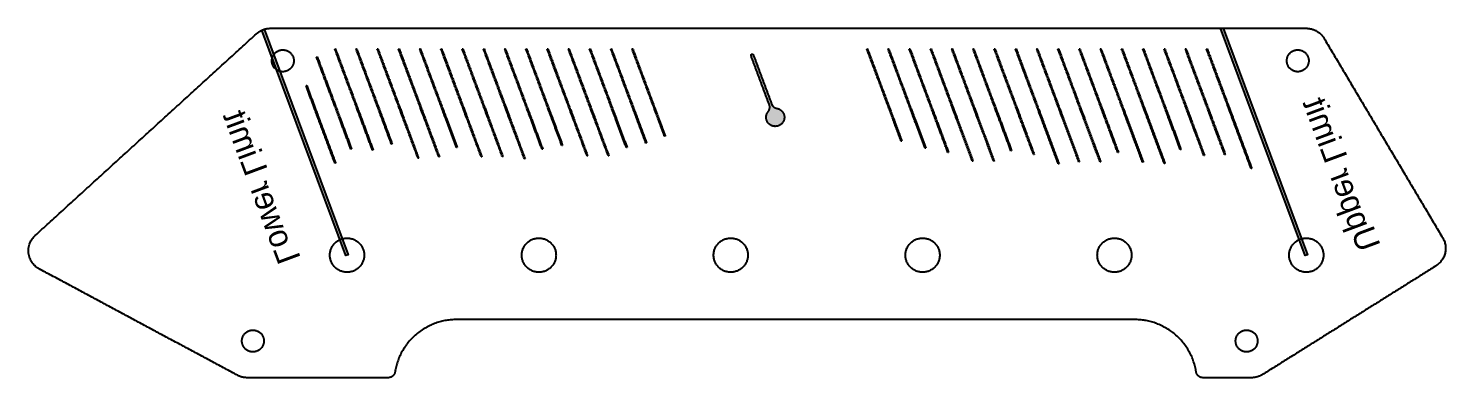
# Model space of a CAD drawing. Header units: inches. Extents: x -29 to -12.5, y 19.4 to 21.4.
# Drawn here: x -20.61 to -12.46, y 19.42 to 21.43 of the extents above; entities that cross this region are included whole.
import ezdxf

# ---------------------------------------------------------------- set-up
doc = ezdxf.new("R2010")
doc.units = ezdxf.units.IN
doc.header["$MEASUREMENT"] = 0
for name, color, linetype, true_color in [('cut clear acryl', 1, 'Continuous', 0xfb0007), ('cut white', 1, 'Continuous', 0xfb0007), ('etch clear acryl', 18, 'Continuous', 0x000000)]:
    doc.layers.add(name, color=color, linetype=linetype, true_color=true_color)

msp = doc.modelspace()

# ---------------------------------------------------------------- hatches: boundary and pattern name
at = {"layer": 'etch clear acryl', "extrusion": (0, 0, -1)}
for points in [[(19.2519, 21.4289), (18.7691, 20.1313), (18.782, 20.1265), (19.2648, 21.4239)], [(13.7422, 21.4346), (13.2573, 20.1313), (13.2702, 20.1265), (13.757, 21.4346)], [(16.441, 21.2811), (16.336, 20.999), (16.3356, 20.9978), (16.3351, 20.9967), (16.3346, 20.9955), (16.334, 20.9944), (16.3334, 20.9933), (16.3328, 20.9922), (16.3321, 20.9911), (16.3314, 20.9901), (16.3306, 20.989), (16.3298, 20.988), (16.329, 20.987), (16.3281, 20.986), (16.3272, 20.9851), (16.3263, 20.9842), (16.3253, 20.9833), (16.3243, 20.9824), (16.3233, 20.9816), (16.3223, 20.9808), (16.3212, 20.9801), (16.3201, 20.9794), (16.319, 20.9787), (16.3178, 20.978), (16.3167, 20.9774), (16.3155, 20.9769), (16.3144, 20.9764), (16.3132, 20.9759), (16.312, 20.9755), (16.3108, 20.9751), (16.3096, 20.9747), (16.3084, 20.9744), (16.3071, 20.9741), (16.3059, 20.9739), (16.3042, 20.9736), (16.3033, 20.9734), (16.3024, 20.9732), (16.3015, 20.9729), (16.3006, 20.9727), (16.2997, 20.9724), (16.2988, 20.9721), (16.2979, 20.9718), (16.2971, 20.9715), (16.2962, 20.9712), (16.2953, 20.9709), (16.2945, 20.9705), (16.2936, 20.9701), (16.2928, 20.9697), (16.2919, 20.9693), (16.2911, 20.9689), (16.2902, 20.9685), (16.2894, 20.968), (16.2886, 20.9676), (16.2878, 20.9671), (16.287, 20.9666), (16.2862, 20.9661), (16.2854, 20.9656), (16.2847, 20.965), (16.2839, 20.9645), (16.2832, 20.9639), (16.2824, 20.9633), (16.2817, 20.9627), (16.281, 20.9621), (16.2803, 20.9615), (16.2796, 20.9609), (16.2789, 20.9603), (16.2783, 20.9596), (16.2776, 20.959), (16.277, 20.9583), (16.2764, 20.9577), (16.2757, 20.957), (16.2746, 20.9556), (16.2734, 20.9542), (16.2724, 20.9527), (16.2714, 20.9512), (16.2704, 20.9497), (16.2695, 20.9482), (16.2687, 20.9467), (16.2679, 20.9452), (16.2672, 20.9436), (16.2665, 20.9421), (16.2659, 20.9405), (16.2654, 20.9389), (16.2649, 20.9374), (16.2646, 20.9363), (16.2643, 20.9352), (16.264, 20.9341), (16.2638, 20.933), (16.2636, 20.9319), (16.2634, 20.9307), (16.2632, 20.9295), (16.263, 20.9284), (16.2629, 20.9272), (16.2628, 20.926), (16.2628, 20.9248), (16.2627, 20.9236), (16.2627, 20.9224), (16.2627, 20.9211), (16.2628, 20.9199), (16.2629, 20.9187), (16.263, 20.9174), (16.2631, 20.9162), (16.2633, 20.9149), (16.2635, 20.9137), (16.2637, 20.9125), (16.2639, 20.9112), (16.2642, 20.91), (16.2645, 20.9087), (16.2649, 20.9075), (16.2653, 20.9063), (16.2657, 20.9051), (16.2661, 20.9039), (16.2666, 20.9027), (16.2671, 20.9015), (16.2676, 20.9003), (16.2682, 20.8992), (16.2688, 20.898), (16.2694, 20.8969), (16.27, 20.8958), (16.2707, 20.8947), (16.2714, 20.8936), (16.2721, 20.8925), (16.2729, 20.8915), (16.2737, 20.8905), (16.2744, 20.8895), (16.2753, 20.8885), (16.2761, 20.8875), (16.277, 20.8866), (16.2778, 20.8857), (16.2787, 20.8848), (16.2796, 20.884), (16.2806, 20.8831), (16.2815, 20.8823), (16.2825, 20.8816), (16.2834, 20.8808), (16.2844, 20.8801), (16.2854, 20.8794), (16.2864, 20.8787), (16.2874, 20.8781), (16.2884, 20.8775), (16.2895, 20.8769), (16.2905, 20.8763), (16.2915, 20.8758), (16.2926, 20.8753), (16.2936, 20.8748), (16.2946, 20.8743), (16.2957, 20.8739), (16.2967, 20.8735), (16.2978, 20.8731), (16.2989, 20.8728), (16.2999, 20.8724), (16.301, 20.8721), (16.3022, 20.8718), (16.3033, 20.8715), (16.3044, 20.8713), (16.3056, 20.8711), (16.3068, 20.8709), (16.308, 20.8707), (16.3092, 20.8705), (16.3104, 20.8704), (16.3116, 20.8703), (16.3128, 20.8703), (16.314, 20.8702), (16.3153, 20.8702), (16.3165, 20.8702), (16.3178, 20.8703), (16.319, 20.8704), (16.3203, 20.8705), (16.3215, 20.8706), (16.3228, 20.8708), (16.324, 20.871), (16.3253, 20.8713), (16.3265, 20.8715), (16.3278, 20.8718), (16.329, 20.8721), (16.3303, 20.8725), (16.3315, 20.8729), (16.3327, 20.8733), (16.3339, 20.8738), (16.3351, 20.8743), (16.3363, 20.8748), (16.3375, 20.8753), (16.3386, 20.8759), (16.3397, 20.8765), (16.3409, 20.8771), (16.342, 20.8778), (16.3431, 20.8784), (16.3441, 20.8791), (16.3452, 20.8799), (16.3462, 20.8806), (16.3472, 20.8814), (16.3482, 20.8822), (16.3492, 20.883), (16.3501, 20.8838), (16.351, 20.8847), (16.3519, 20.8855), (16.3528, 20.8864), (16.3536, 20.8873), (16.3544, 20.8882), (16.3552, 20.8892), (16.356, 20.8901), (16.3567, 20.8911), (16.3574, 20.892), (16.3581, 20.893), (16.3588, 20.894), (16.3594, 20.895), (16.36, 20.896), (16.3606, 20.897), (16.3611, 20.898), (16.3616, 20.899), (16.3621, 20.9), (16.3626, 20.901), (16.3632, 20.9025), (16.3638, 20.9041), (16.3644, 20.9056), (16.3649, 20.9073), (16.3654, 20.9089), (16.3658, 20.9106), (16.3662, 20.9123), (16.3665, 20.914), (16.3668, 20.9157), (16.367, 20.9175), (16.3671, 20.9193), (16.3672, 20.9211), (16.3672, 20.9229), (16.3672, 20.9239), (16.3671, 20.9248), (16.3671, 20.9257), (16.367, 20.9266), (16.3669, 20.9275), (16.3668, 20.9285), (16.3667, 20.9294), (16.3666, 20.9303), (16.3664, 20.9312), (16.3663, 20.9321), (16.3661, 20.933), (16.3659, 20.934), (16.3657, 20.9349), (16.3655, 20.9358), (16.3652, 20.9367), (16.3649, 20.9376), (16.3647, 20.9385), (16.3644, 20.9394), (16.3641, 20.9403), (16.3637, 20.9411), (16.3634, 20.942), (16.363, 20.9429), (16.3627, 20.9437), (16.3623, 20.9446), (16.3619, 20.9454), (16.3614, 20.9463), (16.361, 20.9471), (16.3606, 20.9479), (16.3601, 20.9487), (16.3596, 20.9495), (16.3591, 20.9503), (16.3586, 20.9511), (16.3581, 20.9518), (16.3576, 20.9526), (16.3571, 20.9533), (16.3565, 20.9541), (16.3554, 20.9555), (16.3546, 20.9565), (16.3539, 20.9575), (16.3532, 20.9585), (16.3525, 20.9595), (16.3519, 20.9606), (16.3512, 20.9617), (16.3506, 20.9629), (16.3501, 20.964), (16.3496, 20.9652), (16.3491, 20.9664), (16.3487, 20.9676), (16.3482, 20.9689), (16.3479, 20.9701), (16.3476, 20.9714), (16.3473, 20.9727), (16.3471, 20.974), (16.3469, 20.9753), (16.3467, 20.9766), (16.3466, 20.9779), (16.3465, 20.9792), (16.3465, 20.9805), (16.3465, 20.9818), (16.3466, 20.9831), (16.3467, 20.9844), (16.3469, 20.9856), (16.3471, 20.9869), (16.3473, 20.9881), (16.3476, 20.9894), (16.3479, 20.9906), (16.3482, 20.9918), (16.3486, 20.993), (16.349, 20.9941), (16.454, 21.2763), (16.454, 21.2764), (16.4541, 21.2766), (16.4541, 21.2767), (16.4542, 21.2769), (16.4542, 21.277), (16.4542, 21.2772), (16.4543, 21.2774), (16.4543, 21.2775), (16.4543, 21.2777), (16.4544, 21.2778), (16.4544, 21.278), (16.4544, 21.2782), (16.4544, 21.2783), (16.4544, 21.2785), (16.4544, 21.2787), (16.4544, 21.2788), (16.4544, 21.279), (16.4544, 21.2792), (16.4544, 21.2794), (16.4544, 21.2795), (16.4543, 21.2797), (16.4543, 21.2799), (16.4543, 21.2801), (16.4542, 21.2802), (16.4542, 21.2804), (16.4542, 21.2806), (16.4541, 21.2807), (16.454, 21.2809), (16.454, 21.2811), (16.4539, 21.2812), (16.4539, 21.2814), (16.4538, 21.2816), (16.4537, 21.2817), (16.4536, 21.2819), (16.4535, 21.2821), (16.4535, 21.2822), (16.4534, 21.2824), (16.4533, 21.2825), (16.4532, 21.2827), (16.4531, 21.2828), (16.453, 21.2829), (16.4528, 21.2831), (16.4527, 21.2832), (16.4526, 21.2833), (16.4525, 21.2835), (16.4524, 21.2836), (16.4523, 21.2837), (16.4521, 21.2838), (16.452, 21.2839), (16.4519, 21.2841), (16.4517, 21.2842), (16.4516, 21.2843), (16.4515, 21.2844), (16.4513, 21.2845), (16.4512, 21.2845), (16.4511, 21.2846), (16.4509, 21.2847), (16.4508, 21.2848), (16.4506, 21.2849), (16.4505, 21.2849), (16.4503, 21.285), (16.4502, 21.2851), (16.4501, 21.2851), (16.4499, 21.2852), (16.4498, 21.2852), (16.4496, 21.2853), (16.4495, 21.2853), (16.4493, 21.2854), (16.4492, 21.2854), (16.449, 21.2854), (16.4489, 21.2855), (16.4487, 21.2855), (16.4485, 21.2855), (16.4484, 21.2856), (16.4482, 21.2856), (16.448, 21.2856), (16.4479, 21.2856), (16.4477, 21.2856), (16.4475, 21.2856), (16.4474, 21.2856), (16.4472, 21.2856), (16.447, 21.2856), (16.4468, 21.2856), (16.4467, 21.2856), (16.4465, 21.2855), (16.4463, 21.2855), (16.4462, 21.2855), (16.446, 21.2854), (16.4458, 21.2854), (16.4456, 21.2853), (16.4455, 21.2853), (16.4453, 21.2852), (16.4451, 21.2852), (16.445, 21.2851), (16.4448, 21.2851), (16.4446, 21.285), (16.4445, 21.2849), (16.4443, 21.2848), (16.4442, 21.2847), (16.444, 21.2846), (16.4438, 21.2846), (16.4437, 21.2845), (16.4436, 21.2844), (16.4434, 21.2843), (16.4433, 21.2842), (16.4431, 21.284), (16.443, 21.2839), (16.4429, 21.2838), (16.4427, 21.2837), (16.4426, 21.2836), (16.4425, 21.2834), (16.4424, 21.2833), (16.4423, 21.2832), (16.4422, 21.2831), (16.442, 21.2829), (16.4419, 21.2828), (16.4418, 21.2827), (16.4418, 21.2825), (16.4417, 21.2824), (16.4416, 21.2822), (16.4415, 21.2821), (16.4414, 21.282), (16.4413, 21.2818), (16.4413, 21.2817), (16.4412, 21.2815), (16.4411, 21.2814), (16.4411, 21.2813)], [(16.441, 21.2811), (16.3361, 20.999), (16.3356, 20.9978), (16.3351, 20.9967), (16.3346, 20.9955), (16.334, 20.9944), (16.3334, 20.9933), (16.3328, 20.9922), (16.3321, 20.9911), (16.3314, 20.9901), (16.3306, 20.989), (16.3298, 20.988), (16.329, 20.987), (16.3281, 20.986), (16.3272, 20.9851), (16.3263, 20.9842), (16.3253, 20.9833), (16.3243, 20.9824), (16.3233, 20.9816), (16.3223, 20.9808), (16.3212, 20.9801), (16.3201, 20.9793), (16.319, 20.9787), (16.3178, 20.978), (16.3167, 20.9774), (16.3155, 20.9769), (16.3144, 20.9764), (16.3132, 20.9759), (16.312, 20.9755), (16.3108, 20.9751), (16.3096, 20.9747), (16.3084, 20.9744), (16.3072, 20.9741), (16.3059, 20.9739), (16.3042, 20.9736), (16.3033, 20.9734), (16.3024, 20.9731), (16.3015, 20.9729), (16.3006, 20.9727), (16.2997, 20.9724), (16.2988, 20.9721), (16.2979, 20.9718), (16.2971, 20.9715), (16.2962, 20.9712), (16.2953, 20.9709), (16.2945, 20.9705), (16.2936, 20.9701), (16.2928, 20.9697), (16.2919, 20.9693), (16.2911, 20.9689), (16.2902, 20.9685), (16.2894, 20.968), (16.2886, 20.9676), (16.2878, 20.9671), (16.287, 20.9666), (16.2862, 20.9661), (16.2854, 20.9655), (16.2847, 20.965), (16.2839, 20.9645), (16.2832, 20.9639), (16.2824, 20.9633), (16.2817, 20.9627), (16.281, 20.9621), (16.2803, 20.9615), (16.2796, 20.9609), (16.2789, 20.9603), (16.2783, 20.9596), (16.2776, 20.959), (16.277, 20.9583), (16.2764, 20.9576), (16.2757, 20.957), (16.2746, 20.9556), (16.2734, 20.9542), (16.2724, 20.9527), (16.2714, 20.9512), (16.2704, 20.9497), (16.2695, 20.9482), (16.2687, 20.9467), (16.2679, 20.9452), (16.2672, 20.9436), (16.2665, 20.9421), (16.2659, 20.9405), (16.2654, 20.9389), (16.2649, 20.9374), (16.2646, 20.9363), (16.2643, 20.9352), (16.264, 20.9341), (16.2638, 20.933), (16.2636, 20.9318), (16.2634, 20.9307), (16.2632, 20.9295), (16.2631, 20.9284), (16.2629, 20.9272), (16.2628, 20.926), (16.2628, 20.9248), (16.2627, 20.9236), (16.2627, 20.9224), (16.2627, 20.9211), (16.2628, 20.9199), (16.2629, 20.9187), (16.263, 20.9174), (16.2631, 20.9162), (16.2633, 20.9149), (16.2635, 20.9137), (16.2637, 20.9125), (16.2639, 20.9112), (16.2642, 20.91), (16.2645, 20.9087), (16.2649, 20.9075), (16.2653, 20.9063), (16.2657, 20.9051), (16.2661, 20.9039), (16.2666, 20.9027), (16.2671, 20.9015), (16.2676, 20.9003), (16.2682, 20.8991), (16.2688, 20.898), (16.2694, 20.8969), (16.2701, 20.8958), (16.2707, 20.8947), (16.2714, 20.8936), (16.2721, 20.8925), (16.2729, 20.8915), (16.2737, 20.8905), (16.2745, 20.8895), (16.2753, 20.8885), (16.2761, 20.8875), (16.277, 20.8866), (16.2778, 20.8857), (16.2787, 20.8848), (16.2796, 20.884), (16.2806, 20.8831), (16.2815, 20.8823), (16.2825, 20.8815), (16.2834, 20.8808), (16.2844, 20.8801), (16.2854, 20.8794), (16.2864, 20.8787), (16.2874, 20.8781), (16.2884, 20.8774), (16.2895, 20.8769), (16.2905, 20.8763), (16.2915, 20.8758), (16.2926, 20.8753), (16.2936, 20.8748), (16.2946, 20.8743), (16.2957, 20.8739), (16.2967, 20.8735), (16.2978, 20.8731), (16.2989, 20.8728), (16.2999, 20.8724), (16.301, 20.8721), (16.3022, 20.8718), (16.3033, 20.8715), (16.3044, 20.8713), (16.3056, 20.8711), (16.3068, 20.8709), (16.308, 20.8707), (16.3092, 20.8705), (16.3104, 20.8704), (16.3116, 20.8703), (16.3128, 20.8703), (16.314, 20.8702), (16.3153, 20.8702), (16.3165, 20.8702), (16.3178, 20.8703), (16.319, 20.8704), (16.3203, 20.8705), (16.3215, 20.8706), (16.3228, 20.8708), (16.324, 20.871), (16.3253, 20.8712), (16.3265, 20.8715), (16.3278, 20.8718), (16.329, 20.8721), (16.3303, 20.8725), (16.3315, 20.8729), (16.3327, 20.8733), (16.3339, 20.8738), (16.3351, 20.8743), (16.3363, 20.8748), (16.3375, 20.8753), (16.3386, 20.8759), (16.3398, 20.8765), (16.3409, 20.8771), (16.342, 20.8777), (16.3431, 20.8784), (16.3441, 20.8791), (16.3452, 20.8799), (16.3462, 20.8806), (16.3472, 20.8814), (16.3482, 20.8822), (16.3492, 20.883), (16.3501, 20.8838), (16.351, 20.8847), (16.3519, 20.8855), (16.3528, 20.8864), (16.3536, 20.8873), (16.3544, 20.8882), (16.3552, 20.8892), (16.356, 20.8901), (16.3567, 20.8911), (16.3574, 20.892), (16.3581, 20.893), (16.3588, 20.894), (16.3594, 20.895), (16.36, 20.896), (16.3606, 20.897), (16.3611, 20.898), (16.3616, 20.899), (16.3621, 20.9), (16.3626, 20.901), (16.3632, 20.9025), (16.3638, 20.9041), (16.3644, 20.9056), (16.3649, 20.9072), (16.3654, 20.9089), (16.3658, 20.9106), (16.3662, 20.9123), (16.3665, 20.914), (16.3668, 20.9157), (16.367, 20.9175), (16.3671, 20.9193), (16.3672, 20.9211), (16.3672, 20.9229), (16.3672, 20.9239), (16.3671, 20.9248), (16.3671, 20.9257), (16.367, 20.9266), (16.3669, 20.9275), (16.3668, 20.9285), (16.3667, 20.9294), (16.3666, 20.9303), (16.3664, 20.9312), (16.3663, 20.9321), (16.3661, 20.933), (16.3659, 20.934), (16.3657, 20.9349), (16.3655, 20.9358), (16.3652, 20.9367), (16.3649, 20.9376), (16.3647, 20.9385), (16.3644, 20.9394), (16.3641, 20.9402), (16.3637, 20.9411), (16.3634, 20.942), (16.363, 20.9429), (16.3627, 20.9437), (16.3623, 20.9446), (16.3619, 20.9454), (16.3615, 20.9463), (16.361, 20.9471), (16.3606, 20.9479), (16.3601, 20.9487), (16.3596, 20.9495), (16.3592, 20.9503), (16.3587, 20.9511), (16.3581, 20.9518), (16.3576, 20.9526), (16.3571, 20.9533), (16.3565, 20.9541), (16.3554, 20.9555), (16.3546, 20.9565), (16.3539, 20.9575), (16.3532, 20.9585), (16.3525, 20.9595), (16.3519, 20.9606), (16.3512, 20.9617), (16.3506, 20.9629), (16.3501, 20.964), (16.3496, 20.9652), (16.3491, 20.9664), (16.3487, 20.9676), (16.3483, 20.9689), (16.3479, 20.9701), (16.3476, 20.9714), (16.3473, 20.9727), (16.3471, 20.974), (16.3469, 20.9753), (16.3467, 20.9766), (16.3466, 20.9779), (16.3465, 20.9792), (16.3465, 20.9805), (16.3465, 20.9818), (16.3466, 20.9831), (16.3467, 20.9844), (16.3469, 20.9856), (16.3471, 20.9869), (16.3473, 20.9881), (16.3476, 20.9894), (16.3479, 20.9906), (16.3482, 20.9918), (16.3486, 20.993), (16.349, 20.9941), (16.454, 21.2763), (16.454, 21.2764), (16.4541, 21.2766), (16.4541, 21.2767), (16.4542, 21.2769), (16.4542, 21.277), (16.4542, 21.2772), (16.4543, 21.2773), (16.4543, 21.2775), (16.4543, 21.2777), (16.4544, 21.2778), (16.4544, 21.278), (16.4544, 21.2782), (16.4544, 21.2783), (16.4544, 21.2785), (16.4544, 21.2787), (16.4544, 21.2788), (16.4544, 21.279), (16.4544, 21.2792), (16.4544, 21.2794), (16.4544, 21.2795), (16.4543, 21.2797), (16.4543, 21.2799), (16.4543, 21.28), (16.4542, 21.2802), (16.4542, 21.2804), (16.4542, 21.2806), (16.4541, 21.2807), (16.4541, 21.2809), (16.454, 21.2811), (16.4539, 21.2812), (16.4539, 21.2814), (16.4538, 21.2816), (16.4537, 21.2817), (16.4536, 21.2819), (16.4535, 21.282), (16.4535, 21.2822), (16.4534, 21.2824), (16.4533, 21.2825), (16.4532, 21.2827), (16.4531, 21.2828), (16.453, 21.2829), (16.4529, 21.2831), (16.4527, 21.2832), (16.4526, 21.2833), (16.4525, 21.2835), (16.4524, 21.2836), (16.4523, 21.2837), (16.4521, 21.2838), (16.452, 21.2839), (16.4519, 21.284), (16.4517, 21.2842), (16.4516, 21.2843), (16.4515, 21.2844), (16.4513, 21.2844), (16.4512, 21.2845), (16.4511, 21.2846), (16.4509, 21.2847), (16.4508, 21.2848), (16.4506, 21.2849), (16.4505, 21.2849), (16.4503, 21.285), (16.4502, 21.2851), (16.4501, 21.2851), (16.4499, 21.2852), (16.4498, 21.2852), (16.4496, 21.2853), (16.4495, 21.2853), (16.4493, 21.2854), (16.4492, 21.2854), (16.449, 21.2854), (16.4489, 21.2855), (16.4487, 21.2855), (16.4485, 21.2855), (16.4484, 21.2855), (16.4482, 21.2856), (16.448, 21.2856), (16.4479, 21.2856), (16.4477, 21.2856), (16.4475, 21.2856), (16.4474, 21.2856), (16.4472, 21.2856), (16.447, 21.2856), (16.4469, 21.2856), (16.4467, 21.2855), (16.4465, 21.2855), (16.4463, 21.2855), (16.4462, 21.2855), (16.446, 21.2854), (16.4458, 21.2854), (16.4456, 21.2853), (16.4455, 21.2853), (16.4453, 21.2852), (16.4451, 21.2852), (16.445, 21.2851), (16.4448, 21.285), (16.4446, 21.285), (16.4445, 21.2849), (16.4443, 21.2848), (16.4442, 21.2847), (16.444, 21.2846), (16.4439, 21.2846), (16.4437, 21.2845), (16.4436, 21.2844), (16.4434, 21.2843), (16.4433, 21.2841), (16.4431, 21.284), (16.443, 21.2839), (16.4429, 21.2838), (16.4427, 21.2837), (16.4426, 21.2836), (16.4425, 21.2834), (16.4424, 21.2833), (16.4423, 21.2832), (16.4422, 21.2831), (16.4421, 21.2829), (16.442, 21.2828), (16.4419, 21.2827), (16.4418, 21.2825), (16.4417, 21.2824), (16.4416, 21.2822), (16.4415, 21.2821), (16.4414, 21.282), (16.4414, 21.2818), (16.4413, 21.2817), (16.4412, 21.2815), (16.4412, 21.2814), (16.4411, 21.2812)]]:
    msp.add_hatch(color=256, dxfattribs=at).paths.add_polyline_path(points, flags=0)
at = {"layer": 'etch clear acryl'}
for points in [[(-18.749, 20.7383), (-18.7529, 20.7383), (-18.8372, 20.9649), (-18.9511, 21.2708), (-18.9471, 21.2708), (-18.8333, 20.9649)], [(-18.6248, 20.7323), (-18.6287, 20.7323), (-18.7152, 20.9649), (-18.8463, 21.3172), (-18.8424, 21.3172), (-18.7113, 20.9649)], [(-18.5157, 20.767), (-18.5196, 20.767), (-18.5932, 20.9649), (-18.7243, 21.3172), (-18.7204, 21.3172), (-18.5893, 20.9649)], [(-18.3637, 20.6865), (-18.3676, 20.6865), (-18.4712, 20.9649), (-18.6023, 21.3172), (-18.5984, 21.3172), (-18.4673, 20.9649)], [(-18.2445, 20.694), (-18.2484, 20.694), (-18.3492, 20.9649), (-18.4803, 21.3172), (-18.4764, 21.3172), (-18.3453, 20.9649)], [(-18.143, 20.7491), (-18.1469, 20.7491), (-18.2272, 20.9649), (-18.3583, 21.3172), (-18.3544, 21.3172), (-18.2233, 20.9649)], [(-18.0011, 20.6957), (-18.005, 20.6957), (-18.1052, 20.9649), (-18.2363, 21.3172), (-18.2324, 21.3172), (-18.1013, 20.9649)], [(-17.8794, 20.6965), (-17.8833, 20.6965), (-17.9832, 20.9649), (-18.1143, 21.3172), (-18.1104, 21.3172), (-17.9792, 20.9649)], [(-17.7526, 20.6837), (-17.7566, 20.6837), (-17.8612, 20.9649), (-17.9923, 21.3172), (-17.9884, 21.3172), (-17.8572, 20.9649)], [(-17.6511, 20.7388), (-17.655, 20.7388), (-17.7392, 20.9649), (-17.8703, 21.3172), (-17.8664, 21.3172), (-17.7352, 20.9649)], [(-17.537, 20.7599), (-17.5409, 20.7599), (-17.6172, 20.9649), (-17.7483, 21.3172), (-17.7443, 21.3172), (-17.6132, 20.9649)], [(-17.3926, 20.6997), (-17.3965, 20.6997), (-17.4952, 20.9649), (-17.6263, 21.3172), (-17.6223, 21.3172), (-17.4912, 20.9649)], [(-17.2708, 20.7005), (-17.2748, 20.7005), (-17.3732, 20.9649), (-17.5043, 21.3172), (-17.5003, 21.3172), (-17.3692, 20.9649)], [(-17.1668, 20.7488), (-17.1707, 20.7488), (-17.2511, 20.9649), (-17.3823, 21.3172), (-17.3783, 21.3172), (-17.2472, 20.9649)], [(-17.0543, 20.7744), (-17.0583, 20.7744), (-17.1291, 20.9649), (-17.2603, 21.3172), (-17.2563, 21.3172), (-17.1252, 20.9649)], [(-16.9473, 20.8146), (-16.9512, 20.8146), (-17.0071, 20.9649), (-17.1383, 21.3172), (-17.1343, 21.3172), (-17.0032, 20.9649)], [(-15.5874, 20.7849), (-15.5913, 20.7849), (-15.6583, 20.9649), (-15.7894, 21.3172), (-15.7855, 21.3172), (-15.6543, 20.9649)], [(-15.4504, 20.7447), (-15.4543, 20.7447), (-15.5363, 20.9649), (-15.6674, 21.3172), (-15.6634, 21.3172), (-15.5323, 20.9649)], [(-15.3188, 20.719), (-15.3228, 20.719), (-15.4143, 20.9649), (-15.5454, 21.3172), (-15.5414, 21.3172), (-15.4103, 20.9649)], [(-15.1789, 20.6707), (-15.1828, 20.6707), (-15.2923, 20.9649), (-15.4234, 21.3172), (-15.4194, 21.3172), (-15.2883, 20.9649)], [(-15.0566, 20.6699), (-15.0605, 20.6699), (-15.1702, 20.9649), (-15.3014, 21.3172), (-15.2974, 21.3172), (-15.1663, 20.9649)], [(-14.957, 20.7301), (-14.9609, 20.7301), (-15.0482, 20.9649), (-15.1794, 21.3172), (-15.1754, 21.3172), (-15.0443, 20.9649)], [(-14.8271, 20.709), (-14.831, 20.709), (-14.9262, 20.9649), (-15.0574, 21.3172), (-15.0534, 21.3172), (-14.9223, 20.9649)], [(-14.6846, 20.6539), (-14.6885, 20.6539), (-14.8042, 20.9649), (-14.9353, 21.3172), (-14.9314, 21.3172), (-14.8003, 20.9649)], [(-14.5673, 20.6667), (-14.5713, 20.6667), (-14.6822, 20.9649), (-14.8133, 21.3172), (-14.8094, 21.3172), (-14.6783, 20.9649)], [(-14.445, 20.6659), (-14.449, 20.6659), (-14.5602, 20.9649), (-14.6913, 21.3172), (-14.6874, 21.3172), (-14.5563, 20.9649)], [(-14.3429, 20.7193), (-14.3468, 20.7193), (-14.4382, 20.9649), (-14.5693, 21.3172), (-14.5654, 21.3172), (-14.4343, 20.9649)], [(-14.2004, 20.6643), (-14.2044, 20.6643), (-14.3162, 20.9649), (-14.4473, 21.3172), (-14.4434, 21.3172), (-14.3123, 20.9649)], [(-14.0756, 20.6567), (-14.0795, 20.6567), (-14.1942, 20.9649), (-14.3253, 21.3172), (-14.3214, 21.3172), (-14.1903, 20.9649)], [(-13.9836, 20.7372), (-13.9875, 20.7372), (-14.0722, 20.9649), (-14.2033, 21.3172), (-14.1994, 21.3172), (-14.0683, 20.9649)], [(-13.8486, 20.7025), (-13.8526, 20.7025), (-13.9502, 20.9649), (-14.0813, 21.3172), (-14.0774, 21.3172), (-13.9462, 20.9649)], [(-13.7289, 20.7085), (-13.7328, 20.7085), (-13.8282, 20.9649), (-13.9593, 21.3172), (-13.9554, 21.3172), (-13.8242, 20.9649)], [(-13.5768, 20.6277), (-13.5807, 20.6277), (-13.7062, 20.9649), (-13.8373, 21.3172), (-13.8334, 21.3172), (-13.7022, 20.9649)], [(-18.8409, 20.6575), (-18.8449, 20.6575), (-18.9592, 20.9649), (-19.0113, 21.1047), (-19.0073, 21.1047), (-18.9553, 20.9649)]]:
    msp.add_hatch(color=256, dxfattribs=at).paths.add_polyline_path(points, flags=0)

# ---------------------------------------------------------------- linework, layer by layer
at = {"layer": 'cut clear acryl'}
for points in [[(-18.6771, 20.1289), (-18.6771, 20.2273), (-18.7756, 20.2273), (-18.874, 20.2273), (-18.874, 20.1289), (-18.874, 20.0305), (-18.7756, 20.0305), (-18.6771, 20.0305), (-18.6771, 20.1289)], [(-17.5748, 20.1289), (-17.5748, 20.2273), (-17.6732, 20.2273), (-17.7716, 20.2273), (-17.7716, 20.1289), (-17.7716, 20.0305), (-17.6732, 20.0305), (-17.5748, 20.0305), (-17.5748, 20.1289)], [(-16.4724, 20.1289), (-16.4724, 20.2273), (-16.5708, 20.2273), (-16.6693, 20.2273), (-16.6693, 20.1289), (-16.6693, 20.0305), (-16.5708, 20.0305), (-16.4724, 20.0305), (-16.4724, 20.1289)], [(-15.3701, 20.1289), (-15.3701, 20.2273), (-15.4685, 20.2273), (-15.5669, 20.2273), (-15.5669, 20.1289), (-15.5669, 20.0305), (-15.4685, 20.0305), (-15.3701, 20.0305), (-15.3701, 20.1289)], [(-14.2677, 20.1289), (-14.2677, 20.2273), (-14.3661, 20.2273), (-14.4645, 20.2273), (-14.4645, 20.1289), (-14.4645, 20.0305), (-14.3661, 20.0305), (-14.2677, 20.0305), (-14.2677, 20.1289)], [(-13.1653, 20.1289), (-13.1653, 20.2273), (-13.2638, 20.2273), (-13.3622, 20.2273), (-13.3622, 20.1289), (-13.3622, 20.0305), (-13.2638, 20.0305), (-13.1653, 20.0305), (-13.1653, 20.1289)]]:
    msp.add_rational_spline(points, [1, 0.707106781187, 1, 0.707106781187, 1, 0.707106781187, 1, 0.707106781187, 1], degree=2, knots=[0, 0, 0, 3.926991, 3.926991, 7.853982, 7.853982, 11.780972, 11.780972, 15.707963, 15.707963, 15.707963], dxfattribs=at)
at = {"layer": 'cut white'}
for points, weights in [([(-19.2953, 21.4037), (-19.2614, 21.4346), (-19.2156, 21.4346)], [1, 0.932317881929, 1]), ([(-13.263, 21.4346), (-13.1957, 21.4346), (-13.1614, 21.3768)], [1, 0.86901638942, 1]), ([(-20.5445, 20.05), (-20.6913, 20.1289), (-20.5682, 20.2412)], [1, 0.578303769188, 1]), ([(-12.4796, 20.2279), (-12.4208, 20.1289), (-12.5183, 20.0676)], [1, 0.715939822505, 1]), ([(-18.1472, 19.758), (-18.4522, 19.758), (-18.4997, 19.4567)], [1, 0.74719207727, 0.965996313513]), ([(-13.8965, 19.4567), (-13.944, 19.758), (-14.249, 19.758)], [0.965996313513, 0.747192077271, 1]), ([(-19.3494, 19.4235), (-19.3791, 19.4235), (-19.4053, 19.4376)], [1, 0.96974266753, 1]), ([(-18.4997, 19.4567), (-18.505, 19.4235), (-18.5386, 19.4235)], [1, 0.760229159996, 1]), ([(-13.8576, 19.4235), (-13.8912, 19.4235), (-13.8965, 19.4567)], [1, 0.760229159997, 1]), ([(-13.5152, 19.4416), (-13.544, 19.4235), (-13.578, 19.4235)], [1, 0.960949284365, 1])]:
    msp.add_rational_spline(points, weights, degree=2, dxfattribs=at)
for points in [[(-19.2156, 21.4346), (-16.2393, 21.4346), (-13.263, 21.4346)], [(-20.5682, 20.2412), (-19.9318, 20.8225), (-19.2953, 21.4037)], [(-13.1614, 21.3768), (-12.8205, 20.8024), (-12.4796, 20.2279)], [(-19.4053, 19.4376), (-19.9749, 19.7438), (-20.5445, 20.05)], [(-12.5183, 20.0676), (-13.0168, 19.7546), (-13.5152, 19.4416)], [(-14.249, 19.758), (-16.1981, 19.758), (-18.1472, 19.758)], [(-18.5386, 19.4235), (-18.944, 19.4235), (-19.3494, 19.4235)], [(-13.578, 19.4235), (-13.7178, 19.4235), (-13.8576, 19.4235)]]:
    msp.add_open_spline(points, degree=2, dxfattribs=at)
for points, weights, knots in [([(-19.0816, 21.2476), (-19.0816, 21.3106), (-19.1446, 21.3106), (-19.2076, 21.3106), (-19.2076, 21.2476), (-19.2076, 21.1847), (-19.1446, 21.1847), (-19.0816, 21.1847), (-19.0816, 21.2476)], [1, 0.707106781187, 1, 0.707106781187, 1, 0.707106781187, 1, 0.707106781187, 1], [0, 0, 0, 2.513274, 2.513274, 5.026548, 5.026548, 7.539822, 7.539822, 10.053096, 10.053096, 10.053096]), ([(-13.3756, 21.2476), (-13.3756, 21.1847), (-13.3126, 21.1847), (-13.2496, 21.1847), (-13.2496, 21.2476), (-13.2496, 21.3106), (-13.3126, 21.3106), (-13.3756, 21.3106), (-13.3756, 21.2476)], [1, 0.707106781187, 1, 0.707106781187, 1, 0.707106781187, 1, 0.707106781187, 1], [-10.053096, -10.053096, -10.053096, -7.539822, -7.539822, -5.026548, -5.026548, -2.513274, -2.513274, 0, 0, 0]), ([(-19.2534, 19.6349), (-19.2534, 19.6978), (-19.3164, 19.6978), (-19.3794, 19.6978), (-19.3794, 19.6349), (-19.3794, 19.5719), (-19.3164, 19.5719), (-19.2534, 19.5719), (-19.2534, 19.6349)], [1, 0.707106781187, 1, 0.707106781187, 1, 0.707106781187, 1, 0.707106781187, 1], [-10.053096, -10.053096, -10.053096, -7.539822, -7.539822, -5.026548, -5.026548, -2.513274, -2.513274, 0, 0, 0]), ([(-13.6697, 19.6349), (-13.6697, 19.5719), (-13.6067, 19.5719), (-13.5437, 19.5719), (-13.5437, 19.6349), (-13.5437, 19.6978), (-13.6067, 19.6978), (-13.6697, 19.6978), (-13.6697, 19.6349)], [1, 0.707106900396, 1, 0.707106781187, 1, 0.707106781187, 1, 0.707106781187, 1], [0, 0, 0, 2.513274, 2.513274, 5.026548, 5.026548, 7.539822, 7.539822, 10.053096, 10.053096, 10.053096])]:
    msp.add_rational_spline(points, weights, degree=2, knots=knots, dxfattribs=at)
at = {"layer": 'etch clear acryl'}
for p, q in [((-19.2648, 21.4239), (-19.2519, 21.4289)), ((-13.757, 21.4346), (-13.7422, 21.4346))]:
    msp.add_line(p, q, dxfattribs=at)
for points in [[(-19.2519, 21.4289), (-18.7691, 20.1313), (-18.782, 20.1265), (-19.2648, 21.4239)], [(-13.7422, 21.4346), (-13.2573, 20.1313), (-13.2702, 20.1265), (-13.757, 21.4346)]]:
    msp.add_lwpolyline(points, dxfattribs=at)
for points, knots in [([(-18.7529, 20.7383), (-18.7951, 20.8516), (-18.8372, 20.9649), (-18.8941, 21.1178), (-18.9511, 21.2708)], [-11.456612, -11.456612, -11.456612, -1.834129, -1.834129, 6.455847, 6.455847, 6.455847]), ([(-18.9471, 21.2708), (-18.8902, 21.1178), (-18.8333, 20.9649), (-18.7911, 20.8516), (-18.749, 20.7383)], [6.555847, 6.555847, 6.555847, 14.845822, 14.845822, 24.468305, 24.468305, 24.468305]), ([(-18.6287, 20.7323), (-18.672, 20.8486), (-18.7152, 20.9649), (-18.7808, 21.141), (-18.8463, 21.3172)], [-8.638588, -8.638588, -8.638588, 1.133184, 1.133184, 10.682883, 10.682883, 10.682883]), ([(-18.8424, 21.3172), (-18.7768, 21.141), (-18.7113, 20.9649), (-18.668, 20.8486), (-18.6248, 20.7323)], [10.782883, 10.782883, 10.782883, 20.332582, 20.332582, 30.104353, 30.104353, 30.104353]), ([(-18.5196, 20.767), (-18.5564, 20.8659), (-18.5932, 20.9649), (-18.6588, 21.141), (-18.7243, 21.3172)], [-10.467136, -10.467136, -10.467136, -1.609638, -1.609638, 7.940061, 7.940061, 7.940061]), ([(-18.7204, 21.3172), (-18.6548, 21.141), (-18.5893, 20.9649), (-18.5525, 20.8659), (-18.5157, 20.767)], [8.040061, 8.040061, 8.040061, 17.58976, 17.58976, 26.447258, 26.447258, 26.447258]), ([(-18.3676, 20.6865), (-18.4194, 20.8257), (-18.4712, 20.9649), (-18.5368, 21.141), (-18.6023, 21.3172)], [-6.541558, -6.541558, -6.541558, 4.278729, 4.278729, 13.828428, 13.828428, 13.828428]), ([(-18.5984, 21.3172), (-18.5328, 21.141), (-18.4673, 20.9649), (-18.4155, 20.8257), (-18.3637, 20.6865)], [13.928428, 13.928428, 13.928428, 23.478127, 23.478127, 34.298414, 34.298414, 34.298414]), ([(-18.2484, 20.694), (-18.2988, 20.8295), (-18.3492, 20.9649), (-18.4148, 21.141), (-18.4803, 21.3172)], [-6.86652, -6.86652, -6.86652, 3.791286, 3.791286, 13.340985, 13.340985, 13.340985]), ([(-18.4764, 21.3172), (-18.4108, 21.141), (-18.3453, 20.9649), (-18.2949, 20.8295), (-18.2445, 20.694)], [13.440985, 13.440985, 13.440985, 22.990684, 22.990684, 33.648489, 33.648489, 33.648489]), ([(-18.1469, 20.7491), (-18.1871, 20.857), (-18.2272, 20.9649), (-18.2928, 21.141), (-18.3583, 21.3172)], [-9.49396, -9.49396, -9.49396, -0.149874, -0.149874, 9.399825, 9.399825, 9.399825]), ([(-18.3544, 21.3172), (-18.2888, 21.141), (-18.2233, 20.9649), (-18.1831, 20.857), (-18.143, 20.7491)], [9.499825, 9.499825, 9.499825, 19.049524, 19.049524, 28.39361, 28.39361, 28.39361]), ([(-18.005, 20.6957), (-18.0551, 20.8303), (-18.1052, 20.9649), (-18.1708, 21.141), (-18.2363, 21.3172)], [-6.936623, -6.936623, -6.936623, 3.68613, 3.68613, 13.235829, 13.235829, 13.235829]), ([(-18.2324, 21.3172), (-18.1668, 21.141), (-18.1013, 20.9649), (-18.0512, 20.8303), (-18.0011, 20.6957)], [13.335829, 13.335829, 13.335829, 22.885529, 22.885529, 33.508282, 33.508282, 33.508282]), ([(-17.8833, 20.6965), (-17.9333, 20.8307), (-17.9832, 20.9649), (-18.0487, 21.141), (-18.1143, 21.3172)], [-6.971816, -6.971816, -6.971816, 3.633341, 3.633341, 13.18304, 13.18304, 13.18304]), ([(-18.1104, 21.3172), (-18.0448, 21.141), (-17.9792, 20.9649), (-17.9293, 20.8307), (-17.8794, 20.6965)], [13.28304, 13.28304, 13.28304, 22.832739, 22.832739, 33.437896, 33.437896, 33.437896]), ([(-17.7566, 20.6837), (-17.8089, 20.8243), (-17.8612, 20.9649), (-17.9267, 21.141), (-17.9923, 21.3172)], [-6.425724, -6.425724, -6.425724, 4.452479, 4.452479, 14.002178, 14.002178, 14.002178]), ([(-17.9884, 21.3172), (-17.9228, 21.141), (-17.8572, 20.9649), (-17.8049, 20.8243), (-17.7526, 20.6837)], [14.102178, 14.102178, 14.102178, 23.651877, 23.651877, 34.53008, 34.53008, 34.53008]), ([(-17.655, 20.7388), (-17.6971, 20.8518), (-17.7392, 20.9649), (-17.8047, 21.141), (-17.8703, 21.3172)], [-8.961097, -8.961097, -8.961097, 0.64942, 0.64942, 10.19912, 10.19912, 10.19912]), ([(-17.8664, 21.3172), (-17.8008, 21.141), (-17.7352, 20.9649), (-17.6932, 20.8518), (-17.6511, 20.7388)], [10.29912, 10.29912, 10.29912, 19.848819, 19.848819, 29.459336, 29.459336, 29.459336]), ([(-17.5409, 20.7599), (-17.579, 20.8624), (-17.6172, 20.9649), (-17.6827, 21.141), (-17.7483, 21.3172)], [-10.073155, -10.073155, -10.073155, -1.018667, -1.018667, 8.531032, 8.531032, 8.531032]), ([(-17.7443, 21.3172), (-17.6788, 21.141), (-17.6132, 20.9649), (-17.5751, 20.8624), (-17.537, 20.7599)], [8.631032, 8.631032, 8.631032, 18.180732, 18.180732, 27.235219, 27.235219, 27.235219]), ([(-17.3965, 20.6997), (-17.4458, 20.8323), (-17.4952, 20.9649), (-17.5607, 21.141), (-17.6263, 21.3172)], [-7.113537, -7.113537, -7.113537, 3.42076, 3.42076, 12.970459, 12.970459, 12.970459]), ([(-17.6223, 21.3172), (-17.5568, 21.141), (-17.4912, 20.9649), (-17.4419, 20.8323), (-17.3926, 20.6997)], [13.070459, 13.070459, 13.070459, 22.620158, 22.620158, 33.154455, 33.154455, 33.154455]), ([(-17.2748, 20.7005), (-17.324, 20.8327), (-17.3732, 20.9649), (-17.4387, 21.141), (-17.5043, 21.3172)], [-7.149206, -7.149206, -7.149206, 3.367255, 3.367255, 12.916955, 12.916955, 12.916955]), ([(-17.5003, 21.3172), (-17.4348, 21.141), (-17.3692, 20.9649), (-17.32, 20.8327), (-17.2708, 20.7005)], [13.016955, 13.016955, 13.016955, 22.566654, 22.566654, 33.083116, 33.083116, 33.083116]), ([(-17.1707, 20.7488), (-17.2109, 20.8568), (-17.2511, 20.9649), (-17.3167, 21.141), (-17.3823, 21.3172)], [-9.476503, -9.476503, -9.476503, -0.123689, -0.123689, 9.42601, 9.42601, 9.42601]), ([(-17.3783, 21.3172), (-17.3128, 21.141), (-17.2472, 20.9649), (-17.207, 20.8568), (-17.1668, 20.7488)], [9.52601, 9.52601, 9.52601, 19.07571, 19.07571, 28.428524, 28.428524, 28.428524]), ([(-17.0583, 20.7744), (-17.0937, 20.8696), (-17.1291, 20.9649), (-17.1947, 21.141), (-17.2603, 21.3172)], [-10.889036, -10.889036, -10.889036, -2.242489, -2.242489, 7.307211, 7.307211, 7.307211]), ([(-17.2563, 21.3172), (-17.1908, 21.141), (-17.1252, 20.9649), (-17.0898, 20.8696), (-17.0543, 20.7744)], [7.407211, 7.407211, 7.407211, 16.95691, 16.95691, 25.603457, 25.603457, 25.603457]), ([(-16.9512, 20.8146), (-16.9792, 20.8897), (-17.0071, 20.9649), (-17.0727, 21.141), (-17.1383, 21.3172)], [-13.403171, -13.403171, -13.403171, -6.013691, -6.013691, 3.536008, 3.536008, 3.536008]), ([(-17.1343, 21.3172), (-17.0688, 21.141), (-17.0032, 20.9649), (-16.9752, 20.8897), (-16.9473, 20.8146)], [3.636008, 3.636008, 3.636008, 13.185707, 13.185707, 20.575187, 20.575187, 20.575187]), ([(-15.5913, 20.7849), (-15.6248, 20.8749), (-15.6583, 20.9649), (-15.7238, 21.1411), (-15.7894, 21.3172)], [37.007215, 37.007215, 37.007215, 45.861124, 45.861124, 55.410823, 55.410823, 55.410823]), ([(-15.7855, 21.3172), (-15.7199, 21.1411), (-15.6543, 20.9649), (-15.6208, 20.8749), (-15.5874, 20.7849)], [55.510823, 55.510823, 55.510823, 65.060522, 65.060522, 73.914431, 73.914431, 73.914431]), ([(-15.4543, 20.7447), (-15.4953, 20.8548), (-15.5363, 20.9649), (-15.6018, 21.1411), (-15.6674, 21.3172)], [39.296183, 39.296183, 39.296183, 49.294576, 49.294576, 58.844275, 58.844275, 58.844275]), ([(-15.6634, 21.3172), (-15.5979, 21.1411), (-15.5323, 20.9649), (-15.4914, 20.8548), (-15.4504, 20.7447)], [58.944275, 58.944275, 58.944275, 68.493974, 68.493974, 78.492367, 78.492367, 78.492367]), ([(-15.3228, 20.719), (-15.3685, 20.8419), (-15.4143, 20.9649), (-15.4798, 21.1411), (-15.5454, 21.3172)], [40.58221, 40.58221, 40.58221, 51.223615, 51.223615, 60.773314, 60.773314, 60.773314]), ([(-15.5414, 21.3172), (-15.4759, 21.1411), (-15.4103, 20.9649), (-15.3646, 20.8419), (-15.3188, 20.719)], [60.873314, 60.873314, 60.873314, 70.423014, 70.423014, 81.064419, 81.064419, 81.064419]), ([(-15.1828, 20.6707), (-15.2375, 20.8178), (-15.2923, 20.9649), (-15.3578, 21.1411), (-15.4234, 21.3172)], [42.701072, 42.701072, 42.701072, 54.401909, 54.401909, 63.951608, 63.951608, 63.951608]), ([(-15.4194, 21.3172), (-15.3539, 21.1411), (-15.2883, 20.9649), (-15.2336, 20.8178), (-15.1789, 20.6707)], [64.051608, 64.051608, 64.051608, 73.601307, 73.601307, 85.302144, 85.302144, 85.302144]), ([(-15.0605, 20.6699), (-15.1154, 20.8174), (-15.1702, 20.9649), (-15.2358, 21.1411), (-15.3014, 21.3172)], [42.733547, 42.733547, 42.733547, 54.450621, 54.450621, 64.00032, 64.00032, 64.00032]), ([(-15.2974, 21.3172), (-15.2319, 21.1411), (-15.1663, 20.9649), (-15.1114, 20.8174), (-15.0566, 20.6699)], [64.10032, 64.10032, 64.10032, 73.650019, 73.650019, 85.367094, 85.367094, 85.367094]), ([(-14.9609, 20.7301), (-15.0046, 20.8475), (-15.0482, 20.9649), (-15.1138, 21.1411), (-15.1794, 21.3172)], [40.038994, 40.038994, 40.038994, 50.408792, 50.408792, 59.958491, 59.958491, 59.958491]), ([(-15.1754, 21.3172), (-15.1099, 21.1411), (-15.0443, 20.9649), (-15.0006, 20.8475), (-14.957, 20.7301)], [60.058491, 60.058491, 60.058491, 69.60819, 69.60819, 79.977988, 79.977988, 79.977988]), ([(-14.831, 20.709), (-14.8786, 20.8369), (-14.9262, 20.9649), (-14.9918, 21.1411), (-15.0574, 21.3172)], [41.051456, 41.051456, 41.051456, 51.927484, 51.927484, 61.477183, 61.477183, 61.477183]), ([(-15.0534, 21.3172), (-14.9879, 21.1411), (-14.9223, 20.9649), (-14.8747, 20.8369), (-14.8271, 20.709)], [61.577183, 61.577183, 61.577183, 71.126883, 71.126883, 82.002911, 82.002911, 82.002911]), ([(-14.6885, 20.6539), (-14.7464, 20.8094), (-14.8042, 20.9649), (-14.8698, 21.1411), (-14.9353, 21.3172)], [43.359759, 43.359759, 43.359759, 55.389939, 55.389939, 64.939638, 64.939638, 64.939638]), ([(-14.9314, 21.3172), (-14.8659, 21.1411), (-14.8003, 20.9649), (-14.7424, 20.8094), (-14.6846, 20.6539)], [65.039638, 65.039638, 65.039638, 74.589337, 74.589337, 86.619517, 86.619517, 86.619517]), ([(-14.5713, 20.6667), (-14.6267, 20.8158), (-14.6822, 20.9649), (-14.7478, 21.1411), (-14.8133, 21.3172)], [42.862575, 42.862575, 42.862575, 54.644163, 54.644163, 64.193863, 64.193863, 64.193863]), ([(-14.8094, 21.3172), (-14.7438, 21.1411), (-14.6783, 20.9649), (-14.6228, 20.8158), (-14.5673, 20.6667)], [64.293863, 64.293863, 64.293863, 73.843562, 73.843562, 85.62515, 85.62515, 85.62515]), ([(-14.449, 20.6659), (-14.5046, 20.8154), (-14.5602, 20.9649), (-14.6258, 21.1411), (-14.6913, 21.3172)], [42.894616, 42.894616, 42.894616, 54.692225, 54.692225, 64.241924, 64.241924, 64.241924]), ([(-14.6874, 21.3172), (-14.6218, 21.1411), (-14.5563, 20.9649), (-14.5007, 20.8154), (-14.445, 20.6659)], [64.341924, 64.341924, 64.341924, 73.891623, 73.891623, 85.689232, 85.689232, 85.689232]), ([(-14.3468, 20.7193), (-14.3925, 20.8421), (-14.4382, 20.9649), (-14.5038, 21.1411), (-14.5693, 21.3172)], [40.566316, 40.566316, 40.566316, 51.199775, 51.199775, 60.749474, 60.749474, 60.749474]), ([(-14.5654, 21.3172), (-14.4998, 21.1411), (-14.4343, 20.9649), (-14.3886, 20.8421), (-14.3429, 20.7193)], [60.849474, 60.849474, 60.849474, 70.399173, 70.399173, 81.032632, 81.032632, 81.032632]), ([(-14.2044, 20.6643), (-14.2603, 20.8146), (-14.3162, 20.9649), (-14.3818, 21.1411), (-14.4473, 21.3172)], [42.958441, 42.958441, 42.958441, 54.787962, 54.787962, 64.337662, 64.337662, 64.337662]), ([(-14.4434, 21.3172), (-14.3778, 21.1411), (-14.3123, 20.9649), (-14.2563, 20.8146), (-14.2004, 20.6643)], [64.437662, 64.437662, 64.437662, 73.987361, 73.987361, 85.816882, 85.816882, 85.816882]), ([(-14.0795, 20.6567), (-14.1369, 20.8108), (-14.1942, 20.9649), (-14.2598, 21.1411), (-14.3253, 21.3172)], [43.254299, 43.254299, 43.254299, 55.23175, 55.23175, 64.781449, 64.781449, 64.781449]), ([(-14.3214, 21.3172), (-14.2558, 21.1411), (-14.1903, 20.9649), (-14.1329, 20.8108), (-14.0756, 20.6567)], [64.881449, 64.881449, 64.881449, 74.431148, 74.431148, 86.408599, 86.408599, 86.408599]), ([(-13.9875, 20.7372), (-14.0298, 20.8511), (-14.0722, 20.9649), (-14.1378, 21.1411), (-14.2033, 21.3172)], [39.680298, 39.680298, 39.680298, 49.870748, 49.870748, 59.420447, 59.420447, 59.420447]), ([(-14.1994, 21.3172), (-14.1338, 21.1411), (-14.0683, 20.9649), (-14.0259, 20.8511), (-13.9836, 20.7372)], [59.520447, 59.520447, 59.520447, 69.070146, 69.070146, 79.260596, 79.260596, 79.260596]), ([(-13.8526, 20.7025), (-13.9014, 20.8337), (-13.9502, 20.9649), (-14.0157, 21.1411), (-14.0813, 21.3172)], [41.34508, 41.34508, 41.34508, 52.367921, 52.367921, 61.917621, 61.917621, 61.917621]), ([(-14.0774, 21.3172), (-14.0118, 21.1411), (-13.9462, 20.9649), (-13.8974, 20.8337), (-13.8486, 20.7025)], [62.017621, 62.017621, 62.017621, 71.56732, 71.56732, 82.590161, 82.590161, 82.590161]), ([(-13.7328, 20.7085), (-13.7805, 20.8367), (-13.8282, 20.9649), (-13.8937, 21.1411), (-13.9593, 21.3172)], [41.073244, 41.073244, 41.073244, 51.960167, 51.960167, 61.509866, 61.509866, 61.509866]), ([(-13.9554, 21.3172), (-13.8898, 21.1411), (-13.8242, 20.9649), (-13.7765, 20.8367), (-13.7289, 20.7085)], [61.609866, 61.609866, 61.609866, 71.159565, 71.159565, 82.046488, 82.046488, 82.046488]), ([(-13.5807, 20.6277), (-13.6434, 20.7963), (-13.7062, 20.9649), (-13.7717, 21.1411), (-13.8373, 21.3172)], [44.319818, 44.319818, 44.319818, 56.830028, 56.830028, 66.379727, 66.379727, 66.379727]), ([(-13.8334, 21.3172), (-13.7678, 21.1411), (-13.7022, 20.9649), (-13.6395, 20.7963), (-13.5768, 20.6277)], [66.479727, 66.479727, 66.479727, 76.029427, 76.029427, 88.539636, 88.539636, 88.539636]), ([(-18.8449, 20.6575), (-18.902, 20.8112), (-18.9592, 20.9649), (-18.9852, 21.0348), (-19.0113, 21.1047)], [-16.893616, -16.893616, -16.893616, -5.488163, -5.488163, -1.69966, -1.69966, -1.69966]), ([(-19.0073, 21.1047), (-18.9813, 21.0348), (-18.9553, 20.9649), (-18.8981, 20.8112), (-18.8409, 20.6575)], [-1.59966, -1.59966, -1.59966, 2.188842, 2.188842, 13.594296, 13.594296, 13.594296])]:
    msp.add_open_spline(points, degree=2, knots=knots, dxfattribs=at)
for points in [[(-18.9511, 21.2708), (-18.9491, 21.2708), (-18.9471, 21.2708)], [(-18.8463, 21.3172), (-18.8444, 21.3172), (-18.8424, 21.3172)], [(-18.7243, 21.3172), (-18.7224, 21.3172), (-18.7204, 21.3172)], [(-18.6023, 21.3172), (-18.6004, 21.3172), (-18.5984, 21.3172)], [(-18.4803, 21.3172), (-18.4784, 21.3172), (-18.4764, 21.3172)], [(-18.3583, 21.3172), (-18.3563, 21.3172), (-18.3544, 21.3172)], [(-18.2363, 21.3172), (-18.2343, 21.3172), (-18.2324, 21.3172)], [(-18.1143, 21.3172), (-18.1123, 21.3172), (-18.1104, 21.3172)], [(-17.9923, 21.3172), (-17.9903, 21.3172), (-17.9884, 21.3172)], [(-17.8703, 21.3172), (-17.8683, 21.3172), (-17.8664, 21.3172)], [(-17.7483, 21.3172), (-17.7463, 21.3172), (-17.7443, 21.3172)], [(-17.6263, 21.3172), (-17.6243, 21.3172), (-17.6223, 21.3172)], [(-17.5043, 21.3172), (-17.5023, 21.3172), (-17.5003, 21.3172)], [(-17.3823, 21.3172), (-17.3803, 21.3172), (-17.3783, 21.3172)], [(-17.2603, 21.3172), (-17.2583, 21.3172), (-17.2563, 21.3172)], [(-17.1383, 21.3172), (-17.1363, 21.3172), (-17.1343, 21.3172)], [(-16.349, 20.9941), (-16.4015, 21.1352), (-16.454, 21.2763)], [(-16.349, 20.9941), (-16.4015, 21.1352), (-16.454, 21.2763)], [(-16.441, 21.2811), (-16.3885, 21.14), (-16.336, 20.999)], [(-16.441, 21.2811), (-16.3885, 21.14), (-16.3361, 20.999)], [(-15.7894, 21.3172), (-15.7874, 21.3172), (-15.7855, 21.3172)], [(-15.6674, 21.3172), (-15.6654, 21.3172), (-15.6634, 21.3172)], [(-15.5454, 21.3172), (-15.5434, 21.3172), (-15.5414, 21.3172)], [(-15.4234, 21.3172), (-15.4214, 21.3172), (-15.4194, 21.3172)], [(-15.3014, 21.3172), (-15.2994, 21.3172), (-15.2974, 21.3172)], [(-15.1794, 21.3172), (-15.1774, 21.3172), (-15.1754, 21.3172)], [(-15.0574, 21.3172), (-15.0554, 21.3172), (-15.0534, 21.3172)], [(-14.9353, 21.3172), (-14.9334, 21.3172), (-14.9314, 21.3172)], [(-14.8133, 21.3172), (-14.8114, 21.3172), (-14.8094, 21.3172)], [(-14.6913, 21.3172), (-14.6894, 21.3172), (-14.6874, 21.3172)], [(-14.5693, 21.3172), (-14.5674, 21.3172), (-14.5654, 21.3172)], [(-14.4473, 21.3172), (-14.4454, 21.3172), (-14.4434, 21.3172)], [(-14.3253, 21.3172), (-14.3233, 21.3172), (-14.3214, 21.3172)], [(-14.2033, 21.3172), (-14.2013, 21.3172), (-14.1994, 21.3172)], [(-14.0813, 21.3172), (-14.0793, 21.3172), (-14.0774, 21.3172)], [(-13.9593, 21.3172), (-13.9573, 21.3172), (-13.9554, 21.3172)], [(-13.8373, 21.3172), (-13.8353, 21.3172), (-13.8334, 21.3172)], [(-19.0113, 21.1047), (-19.0093, 21.1047), (-19.0073, 21.1047)], [(-18.5157, 20.767), (-18.5176, 20.767), (-18.5196, 20.767)], [(-17.0543, 20.7744), (-17.0563, 20.7744), (-17.0583, 20.7744)], [(-16.9473, 20.8146), (-16.9493, 20.8146), (-16.9512, 20.8146)], [(-15.5874, 20.7849), (-15.5893, 20.7849), (-15.5913, 20.7849)], [(-18.749, 20.7383), (-18.751, 20.7383), (-18.7529, 20.7383)], [(-18.6248, 20.7323), (-18.6267, 20.7323), (-18.6287, 20.7323)], [(-18.3637, 20.6865), (-18.3656, 20.6865), (-18.3676, 20.6865)], [(-18.2445, 20.694), (-18.2465, 20.694), (-18.2484, 20.694)], [(-18.143, 20.7491), (-18.1449, 20.7491), (-18.1469, 20.7491)], [(-18.0011, 20.6957), (-18.0031, 20.6957), (-18.005, 20.6957)], [(-17.8794, 20.6965), (-17.8813, 20.6965), (-17.8833, 20.6965)], [(-17.6511, 20.7388), (-17.6531, 20.7388), (-17.655, 20.7388)], [(-17.537, 20.7599), (-17.5389, 20.7599), (-17.5409, 20.7599)], [(-17.3926, 20.6997), (-17.3945, 20.6997), (-17.3965, 20.6997)], [(-17.2708, 20.7005), (-17.2728, 20.7005), (-17.2748, 20.7005)], [(-17.1668, 20.7488), (-17.1688, 20.7488), (-17.1707, 20.7488)], [(-15.4504, 20.7447), (-15.4524, 20.7447), (-15.4543, 20.7447)], [(-15.3188, 20.719), (-15.3208, 20.719), (-15.3228, 20.719)], [(-14.957, 20.7301), (-14.9589, 20.7301), (-14.9609, 20.7301)], [(-14.8271, 20.709), (-14.8291, 20.709), (-14.831, 20.709)], [(-14.3429, 20.7193), (-14.3449, 20.7193), (-14.3468, 20.7193)], [(-13.9836, 20.7372), (-13.9855, 20.7372), (-13.9875, 20.7372)], [(-13.8486, 20.7025), (-13.8506, 20.7025), (-13.8526, 20.7025)], [(-13.7289, 20.7085), (-13.7308, 20.7085), (-13.7328, 20.7085)], [(-18.8409, 20.6575), (-18.8429, 20.6575), (-18.8449, 20.6575)], [(-17.7526, 20.6837), (-17.7546, 20.6837), (-17.7566, 20.6837)], [(-15.1789, 20.6707), (-15.1808, 20.6707), (-15.1828, 20.6707)], [(-15.0566, 20.6699), (-15.0585, 20.6699), (-15.0605, 20.6699)], [(-14.6846, 20.6539), (-14.6866, 20.6539), (-14.6885, 20.6539)], [(-14.5673, 20.6667), (-14.5693, 20.6667), (-14.5713, 20.6667)], [(-14.445, 20.6659), (-14.447, 20.6659), (-14.449, 20.6659)], [(-14.2004, 20.6643), (-14.2024, 20.6643), (-14.2044, 20.6643)], [(-14.0756, 20.6567), (-14.0776, 20.6567), (-14.0795, 20.6567)], [(-13.5768, 20.6277), (-13.5787, 20.6277), (-13.5807, 20.6277)]]:
    msp.add_open_spline(points, degree=2, dxfattribs=at)
for points, weights, knots in [([(-16.454, 21.2763), (-16.4564, 21.2828), (-16.4499, 21.2852), (-16.4434, 21.2876), (-16.441, 21.2811)], [1, 0.707106781187, 1, 0.707106781187, 1], [24.2718384, 24.2718384, 24.2718384, 24.5473424, 24.5473424, 24.8228465, 24.8228465, 24.8228465]), ([(-16.454, 21.2763), (-16.4564, 21.2828), (-16.4499, 21.2852), (-16.4434, 21.2876), (-16.441, 21.2811)], [1, 0.707106781187, 1, 0.707106781187, 1], [24.2718384, 24.2718384, 24.2718384, 24.5473424, 24.5473424, 24.8228465, 24.8228465, 24.8228465]), ([(-16.3059, 20.9739), (-16.2741, 20.9683), (-16.2649, 20.9374), (-16.2509, 20.8905), (-16.2967, 20.8735), (-16.3425, 20.8564), (-16.3626, 20.901), (-16.3758, 20.9305), (-16.3554, 20.9555)], [1, 0.900088931469, 1.11987437138, 0.817677517042, 1.11987437138, 0.817677517042, 1.11987437138, 0.900088931469, 1], [8.687944, 8.687944, 8.687944, 10.139746, 10.139746, 12.135919, 12.135919, 14.132093, 14.132093, 15.583894, 15.583894, 15.583894]), ([(-16.3059, 20.9739), (-16.2741, 20.9683), (-16.2649, 20.9374), (-16.2509, 20.8905), (-16.2967, 20.8735), (-16.3426, 20.8564), (-16.3626, 20.901), (-16.3758, 20.9305), (-16.3554, 20.9555)], [1, 0.900088931469, 1.11987437138, 0.817677517042, 1.11987437138, 0.817677517042, 1.11987437138, 0.900088931469, 1], [8.687944, 8.687944, 8.687944, 10.139746, 10.139746, 12.135919, 12.135919, 14.132093, 14.132093, 15.583894, 15.583894, 15.583894])]:
    msp.add_rational_spline(points, weights, degree=2, knots=knots, dxfattribs=at)
for points in [[(-16.3554, 20.9555), (-16.3411, 20.973), (-16.349, 20.9941)], [(-16.3554, 20.9555), (-16.3411, 20.973), (-16.349, 20.9941)], [(-16.3361, 20.999), (-16.3282, 20.9778), (-16.3059, 20.9739)], [(-16.336, 20.999), (-16.3282, 20.9778), (-16.3059, 20.9739)]]:
    msp.add_rational_spline(points, [1, 0.867512071855, 1], degree=2, dxfattribs=at)

# ---------------------------------------------------------------- texts
at = {"layer": 'etch clear acryl', "extrusion": (0, 0, -1), "char_height": 0.135288, "attachment_point": 1, "text_direction": (-0.348736, 0.937221, 0), "line_spacing_factor": 0.963855}
for s, insert, width in [('\\fFOT-Rodin Pro M;Upper Limit', (-12.8355, 20.1854), 1.049306), ('\\fFOT-Rodin Pro M;Lower Limit', (-19.0399, 20.1119), 1.047656)]:
    msp.add_mtext(s, dxfattribs=dict(at, insert=insert, width=width))

doc.saveas('drawing.dxf')
